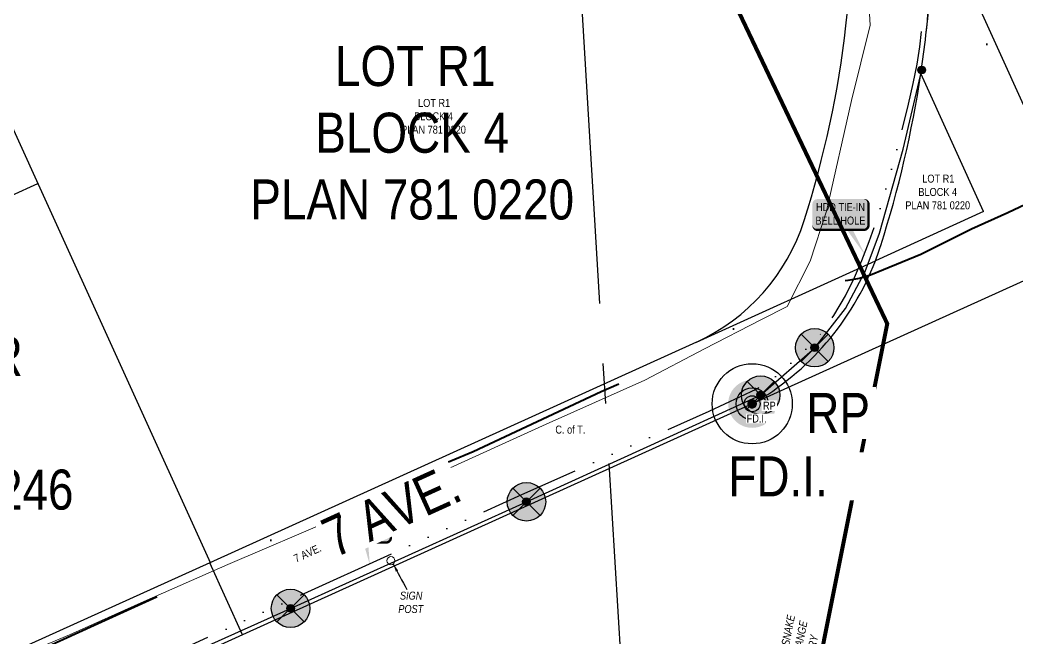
# Model space of a CAD drawing. Extents: x 312545 to 320442, y 5540407 to 5546054.
# Drawn here: x 316339.9 to 316589, y 5541455.7 to 5541610.1 of the extents above; entities that cross this region are included whole.
import ezdxf

# ---------------------------------------------------------------- set-up
doc = ezdxf.new("R2010")
doc.units = 0
doc.header["$LTSCALE"] = 5
for name, pattern in [('COOP2', [10, 5, -1, 0, -1, 0, -1, 0, -1, 0, -1]), ('DASHDOT', [25.4, 12.7, -6.35, 0, -6.35]), ('DASHDOT2', [12.7, 6.35, -3.175, 0, -3.175]), ('foc-QUARTERLINE', [33, 25, -3, 2, -3])]:
    doc.linetypes.add(name, pattern=pattern)
for name, color, linetype in [('35', 37, 'Continuous'), ('AS-POWER', 104, 'foc-POWER'), ('AS-POWER-EXISTING-PP', 72, 'Continuous'), ('AS-POWER-EXISTING-PP-1000', 72, 'Continuous'), ('AS-WILDLIFE', 131, 'DASHDOT2'), ('AS-WILDLIFE-1000', 131, 'DASHDOT2'), ('L-1', 7, 'Continuous'), ('L-MON', 1, 'Continuous'), ('L-MON-1000', 1, 'Continuous'), ('L-QSEC', 8, 'foc-QUARTERLINE'), ('L-ROAD-T', 7, 'Continuous'), ('L-ROAD-T-1000', 7, 'Continuous'), ('L-TITLEDB', 4, 'Continuous'), ('L-TITLEDB-T', 4, 'Continuous'), ('L-TITLEDB-T-1000', 4, 'Continuous'), ('P-APEX RECON-LINE LIST-1000', 240, 'Continuous'), ('P-APEX RECON-URBAN', 30, 'COOP2')]:
    doc.layers.add(name, color=color, linetype=linetype)
for name, color, linetype, lineweight in [('AS-GENERAL', 48, 'Continuous', 18), ('AS-RECON EXISTING', 151, 'DASHDOT', 40), ('T-TEXT-1000', 48, 'Continuous', 18)]:
    doc.layers.add(name, color=color, linetype=linetype, lineweight=lineweight)
doc.layers.add('AS-WATER PIPE', color=7, linetype='foc-WATER', lineweight=9, true_color=0x8ac4ff)
doc.styles.add('1.8', font='ARIALN.TTF', dxfattribs={"height": 1.8})
doc.styles.add('100L', font='ARIALN.TTF', dxfattribs={"height": 11})
doc.styles.add('175L', font='ARIALN.TTF', dxfattribs={"height": 10})
doc.styles.add('80', font='ARIALN.TTF', dxfattribs={"height": 10})
doc.styles.add('foc-LtypeFont', font='ARIALN.TTF', dxfattribs={"height": 7.35})
doc.linetypes.add('foc-POWER', pattern='A,6,-1,["P",foc-LtypeFont,S=0.2,R=0,X=-0.625,Y=-0.75],-1.24,4', length=12.24)
doc.linetypes.add('foc-WATER', pattern='A,10,-1,["W",foc-LtypeFont,S=0.2,R=0,X=-0.425,Y=-0.75],-2', length=13)
doc.dimstyles.new('Compass 1 000', dxfattribs={"dimtxt": 1.8, "dimasz": 2, "dimexe": 0.2, "dimexo": 0.0625, "dimgap": 0.5, "dimtad": 0, "dimtih": 1, "dimtoh": 1, "dimzin": 0, "dimdsep": 46, "dimtxsty": '1.8', "dimcen": 0.1, "dimse1": 1, "dimse2": 1, "dimclrd": 256, "dimclrt": 256, "dimaunit": 1, "dimadec": 4, "dimazin": 0, "dimtfac": 0.06, "dimtofl": 0, "dimtmove": 0, "dimatfit": 0, "dimfxl": 0.2, "dimtolj": 1, "dimtzin": 0, "dimlwd": -1, "dimarcsym": 0})

# ---------------------------------------------------------------- blocks, each defined once
blk = doc.blocks.new('fdia')
at = {"color": 255, "const_width": 1}
blk.add_lwpolyline([(-0.5, 0, 1), (0.5, 0, 1)], format="xyb", close=True, dxfattribs=at)
blk = doc.blocks.new('Fdiaa')
blk.add_blockref('fdia', (0, 0))
blk = doc.blocks.new('fdib')
at = {"color": 1, "const_width": 1.6}
blk.add_lwpolyline([(-0.4, 0, 1), (0.4, 0, 1)], format="xyb", close=True, dxfattribs=at)
at = {"color": 1}
blk.add_circle((0, 0), 0.8, dxfattribs=at)
blk = doc.blocks.new('Fdibb')
blk.add_blockref('fdib', (0, 0))
blk = doc.blocks.new('fdicc')
for name in ['Fdibb', 'Fdiaa']:
    blk.add_blockref(name, (0, 0))
blk = doc.blocks.new('FDI')
blk.add_blockref('fdicc', (0, 0))
blk = doc.blocks.new('POWERPOLE')
h = blk.add_hatch(color=255)
edge = h.paths.add_edge_path()
edge.add_arc((0, 0), 0.96, 0, 360)
at = {"linetype": 'Continuous'}
for p, q in [((0.679, -0.679), (-0.679, 0.679)), ((-0.679, -0.679), (0.679, 0.679))]:
    blk.add_line(p, q, dxfattribs=at)
blk.add_circle((0, 0), 0.96, dxfattribs=at)
blk = doc.blocks.new('*U1857')
at = {"true_color": 0xffffa8}
h = blk.add_hatch(color=51, dxfattribs=at)
edge = h.paths.add_edge_path()
edge.add_line((-29, -20), (29, -20))
edge.add_arc((29, -14), 6, 270, 360)
edge.add_line((35, -14), (35, 12.5))
edge.add_arc((29, 12.5), 6, 0, 90)
edge.add_line((29, 18.5), (-29, 18.5))
edge.add_arc((-29, 12.5), 6, 90, 180)
edge.add_line((-35, 12.5), (-35, -14))
edge.add_arc((-29, -14), 6, 180, 270)
at = {"color": 240, "flags": 128}
blk.add_lwpolyline([(-29, -20, 3, 3, 0), (29, -20, 3, 3, 0.414214), (35, -14, 3, 3, 0), (35, 12.5, 3, 0, 0.414214), (29, 18.5, 0, 0, 0), (-29, 18.5, 0, 0, 0.414214), (-35, 12.5, 0, 0, 0), (-35, -14, 0, 3, 0.414214)], format="xyseb", close=True, dxfattribs=at)
for points in [[(-5.9, 16, 0, 10, 0), (0, 0, 5, 5, 0)], [(31.2, -52.1, 0, 10, 0), (0, 0, 5, 5, 0)]]:
    blk.add_lwpolyline(points, format="xyseb", dxfattribs=at)
at = {"color": 4, "style": '80'}
blk.add_attdef('OTHER_001', (-14.7, -5), '', height=10, dxfattribs=at)
blk = doc.blocks.new('*U1858')
at = {"true_color": 0xffffa8}
h = blk.add_hatch(color=51, dxfattribs=at)
edge = h.paths.add_edge_path()
edge.add_line((-29, -20), (29, -20))
edge.add_arc((29, -14), 6, 270, 360)
edge.add_line((35, -14), (35, 12.5))
edge.add_arc((29, 12.5), 6, 0, 90)
edge.add_line((29, 18.5), (-29, 18.5))
edge.add_arc((-29, 12.5), 6, 90, 180)
edge.add_line((-35, 12.5), (-35, -14))
edge.add_arc((-29, -14), 6, 180, 270)
at = {"color": 240, "flags": 128}
blk.add_lwpolyline([(-29, -20, 3, 3, 0), (29, -20, 3, 3, 0.414214), (35, -14, 3, 3, 0), (35, 12.5, 3, 0, 0.414214), (29, 18.5, 0, 0, 0), (-29, 18.5, 0, 0, 0.414214), (-35, 12.5, 0, 0, 0), (-35, -14, 0, 3, 0.414214)], format="xyseb", close=True, dxfattribs=at)
for points in [[(-5.9, 16, 0, 10, 0), (0, 0, 5, 5, 0)], [(8.7, -47.7, 0, 10, 0), (0, 0, 5, 5, 0)]]:
    blk.add_lwpolyline(points, format="xyseb", dxfattribs=at)
at = {"color": 4, "style": '80'}
blk.add_attdef('OTHER_001', (-14.7, -5), '', height=10, dxfattribs=at)

msp = doc.modelspace()

# ---------------------------------------------------------------- linework, layer by layer
at = {"layer": '35', "color": 3}
msp.add_circle((316522.816, 5541514.203), 10.003, dxfattribs=at)
at = {"layer": 'AS-GENERAL'}
msp.add_circle((316432.546, 5541475.024), 1, dxfattribs=at)
at = {"layer": 'AS-WILDLIFE', "const_width": 1, "flags": 128}
msp.add_lwpolyline([(316226.368, 5542227.49), (316556.556, 5541534.214), (316360.802, 5540555.104), (316516.816, 5540555.115), (316516.814, 5540580.109), (316541.808, 5540580.11), (316541.816, 5540455.547)], dxfattribs=at)
at = {"layer": 'L-1', "linetype": 'Continuous', "flags": 128}
msp.add_lwpolyline([(316564.957, 5541596.699, 0.0088514), (316566.233, 5541606.347)], format="xyb", dxfattribs=at)
at = {"layer": 'L-MON-1000', "color": 3}
msp.add_circle((316522.794, 5541514.205), 2, dxfattribs=at)
at = {"layer": 'L-QSEC', "flags": 128}
msp.add_lwpolyline([(316437.889, 5542322.845), (316494.209, 5541378.822)], dxfattribs=at)
at = {"layer": 'L-TITLEDB', "flags": 128}
for points in [[(316566.233, 5541606.347, 0.136134), (316557.506, 5541661.823)], [(316546.242, 5541608.646, 0.136165), (316539.183, 5541653.513)], [(316546.242, 5541608.646, 0.136165), (316539.183, 5541653.513)], [(316566.233, 5541606.347, 0.029478), (316568.002, 5541638.687)], [(316535.795, 5541559.968, 0.0489635), (316546.242, 5541608.646)], [(316535.795, 5541559.968, 0.0489635), (316546.242, 5541608.646)], [(316564.957, 5541596.699, 0.0088514), (316566.233, 5541606.347)], [(316554.94, 5541553.782, 0.0401404), (316564.957, 5541596.699)], [(316554.94, 5541553.782, 0.0401404), (316564.957, 5541596.699)], [(316508.866, 5541529.641, 0.2120639), (316535.795, 5541559.968)], [(316508.866, 5541529.641, 0.2120639), (316535.795, 5541559.968)], [(316553.587, 5541549.939, 0.0145408), (316554.94, 5541553.782)], [(316553.587, 5541549.939, 0.0145408), (316554.94, 5541553.782)]]:
    msp.add_lwpolyline(points, format="xyb", dxfattribs=at)
for points in [[(316607.139, 5541552.419), (316568.002, 5541638.687)], [(316324.222, 5541613.395), (316339.882, 5541578.98)], [(316324.222, 5541613.395), (316339.882, 5541578.98)], [(316580.606, 5541562.202), (316564.957, 5541596.699)], [(316580.606, 5541562.202), (316564.957, 5541596.699)], [(316339.882, 5541578.98), (316344.385, 5541569.086)], [(316339.882, 5541578.98), (316344.385, 5541569.086)], [(316285.016, 5541542.262), (316344.316, 5541569.236)], [(316344.385, 5541569.086), (316387.491, 5541474.375)], [(316344.385, 5541569.086), (316387.491, 5541474.375)], [(316580.606, 5541562.202), (316553.587, 5541549.939)], [(316580.606, 5541562.202), (316553.587, 5541549.939)], [(316607.139, 5541552.419), (316588.814, 5541544.112)], [(316508.866, 5541529.641), (316553.587, 5541549.939)], [(316387.32, 5541474.478), (316220.384, 5541399.041)], [(316387.32, 5541474.478), (316220.384, 5541399.041)], [(316395.505, 5541456.477), (316387.32, 5541474.478)], [(316395.505, 5541456.477), (316277.811, 5541403.121)]]:
    msp.add_lwpolyline(points, dxfattribs=at)

# ---------------------------------------------------------------- block references
at = {"layer": 'AS-POWER-EXISTING-PP', "xscale": 5.001580479999994, "yscale": 5.001580479999994, "zscale": 5.001580479999994}
for p in [(316538.436, 5541528.204), (316524.926, 5541516.374), (316466.416, 5541489.724), (316407.466, 5541463.104)]:
    msp.add_blockref('POWERPOLE', p, dxfattribs=at)
at = {"layer": 'AS-POWER-EXISTING-PP-1000', "xscale": 0.9996840038851079, "yscale": 0.9996840038851079, "zscale": 0.9996840038851079}
for p in [(316565.141, 5541597.59), (316538.409, 5541528.202), (316524.904, 5541516.375), (316466.412, 5541489.734), (316407.481, 5541463.122)]:
    msp.add_blockref('POWERPOLE', p, dxfattribs=at)
at = {"layer": 'L-MON', "xscale": 5.001580479999994, "yscale": 5.001580479999994, "zscale": 5.001580479999994}
msp.add_blockref('FDI', (316522.816, 5541514.203), dxfattribs=at)
at = {"layer": 'L-MON-1000'}
msp.add_blockref('FDI', (316522.794, 5541514.205), dxfattribs=at)
at = {"layer": 'P-APEX RECON-LINE LIST-1000'}
ref = msp.add_blockref('*U1857', (316544.87, 5541561.643), dxfattribs=dict(at, xscale=0.2000000000000001, yscale=0.2000000000000001, zscale=0.2000000000000001))
ref.add_attrib('OTHER_001', 'HDD TIE-IN', (316538.77, 5541562.344), dxfattribs={"layer": '0', "color": 4, "height": 2, "style": '80'})
ref.add_attrib('OTHER_002', 'BELL HOLE', (316538.606, 5541558.975), dxfattribs={"layer": '0', "color": 4, "height": 2, "style": '80'})
ref = msp.add_blockref('*U1858', (316425.54, 5541483.553), dxfattribs=dict(at, xscale=0.2000000000000001, yscale=0.2000000000000001, zscale=0.2000000000000001))
ref.add_attrib('OTHER_001', 'HDD TIE-IN', (316419.44, 5541484.255), dxfattribs={"layer": '0', "color": 4, "height": 2, "style": '80'})
ref.add_attrib('OTHER_002', 'BELL HOLE', (316419.277, 5541480.886), dxfattribs={"layer": '0', "color": 4, "height": 2, "style": '80'})

# ---------------------------------------------------------------- texts
at = {"layer": 'AS-WILDLIFE-1000', "insert": (316527.575, 5541441.595), "char_height": 1.99888, "attachment_point": 1, "rotation": 78.6939, "style": '100L'}
msp.add_mtext_dynamic_manual_height_columns('\\pi0.091122;{\\fArial Narrow|b0|i1|c0|p34;SENSITIVE SNAKE\\P\\pi0.91876;SPECIES RANGE\\P\\pi3.6812;BOUNDARY}', width=20.4806, gutter_width=55, heights=[0], dxfattribs=at)
at = {"layer": 'L-TITLEDB-T', "char_height": 10, "attachment_point": 1, "style": '175L'}
for s, width, gutter_width, heights, insert in [('\\pi27.607;LOT R1\\P\\pi22.703;BLOCK 4\\P\\pi6.4713;PLAN 781 0220', 92.38333, 100, [47.551], (316390.962, 5541603.587)), ('\\pi18.677;LOT 31MR\\P\\pi22.712;BLOCK 4\\P\\pi6.4707;PLAN 951 1246', 92.40249, 196.736, [46.55], (316265.904, 5541531.119))]:
    msp.add_mtext_dynamic_manual_height_columns(s, width=width, gutter_width=gutter_width, heights=heights, dxfattribs=dict(at, insert=insert))
at = {"layer": 'L-TITLEDB-T-1000', "char_height": 1.99937, "attachment_point": 1, "style": '175L'}
for s, width, heights, insert in [('\\pi4.8778;LOT R1\\P\\pi3.8972;BLOCK 4\\P\\pi0.65199;PLAN 781 0220', 17.18709, [9.553], (316434.455, 5541590.352)), ('\\pi4.8778;LOT R1\\P\\pi3.8972;BLOCK 4\\P\\pi0.65199;PLAN 781 0220', 17.18709, [9.553], (316560.426, 5541571.455)), ('\\pi2.7015;C. of T.', 12.6081, [0], (316470.933, 5541508.764))]:
    msp.add_mtext_dynamic_manual_height_columns(s, width=width, gutter_width=100, heights=heights, dxfattribs=dict(at, insert=insert))
at = {"layer": 'T-TEXT-1000', "insert": (316434.327, 5541467.291), "char_height": 1.99937, "attachment_point": 1, "style": '175L'}
msp.add_mtext_dynamic_manual_height_columns('\\pi0.48222;{\\fArial Narrow|b0|i1|c0|p34;SIGN\\P\\pi0.066255;POST}', width=6.4743, gutter_width=10, heights=[0], dxfattribs=at)

# ---------------------------------------------------------------- leaders
at = {"layer": 'T-TEXT-1000', "path_type": 1}
msp.add_leader([(316433.135, 5541474.216), (316436.493, 5541467.843)], dimstyle='Compass 1 000', override={"dimgap": 0.5, "dimtad": 0}, dxfattribs=at)

# ---------------------------------------------------------------- next in the draw order: texts
at = {"layer": 'L-ROAD-T-1000', "insert": (316408.05, 5541476.339), "char_height": 1.9989, "attachment_point": 1, "rotation": 24.38715, "style": '175L', "bg_fill": 3, "box_fill_scale": 1.1, "bg_fill_color": 256, "bg_fill_transparency": 0}
msp.add_mtext_dynamic_manual_height_columns('7 AVE.', width=6.952, gutter_width=100, heights=[0], dxfattribs=at)

# ---------------------------------------------------------------- next in the draw order: linework, layer by layer
at = {"layer": 'AS-POWER', "flags": 128}
msp.add_lwpolyline([(316235.303, 5541379.222), (316268.216, 5541399.604), (316290.646, 5541410.694), (316348.656, 5541436.674), (316407.466, 5541463.104), (316466.416, 5541489.724), (316524.926, 5541516.374), (316538.436, 5541528.204), (316546.148, 5541538.012), (316551.013, 5541547.262), (316554.611, 5541556.798), (316560.537, 5541577.809), (316565.176, 5541597.614)], dxfattribs=at)
at = {"layer": 'AS-RECON EXISTING', "flags": 128}
msp.add_lwpolyline([(316542.306, 5541690.908), (316543.953, 5541687.172), (316546.75, 5541680.381), (316551.227, 5541671.145), (316556.172, 5541659.314), (316562.938, 5541645.141), (316566.806, 5541635.837), (316571.286, 5541625.656), (316575.618, 5541616.363), (316581.091, 5541604.756), (316587.525, 5541590.403), (316592.257, 5541580.102), (316595.027, 5541573.564), (316596.685, 5541568.14), (316596.241, 5541567.202), (316595.157, 5541566.276), (316593.948, 5541565.302), (316586.644, 5541561.92), (316577.636, 5541557.792), (316564.962, 5541551.49), (316555.654, 5541547.636), (316552.393, 5541546.36), (316549.63, 5541545.533), (316546.677, 5541544.966), (316540.62, 5541544.321), (316537.14, 5541543.65), (316533.938, 5541543.594), (316532.866, 5541543.924), (316529.664, 5541542.056), (316524.426, 5541537.188), (316521.116, 5541534.827), (316514.847, 5541530.791), (316502.096, 5541524.696), (316485.106, 5541517.205), (316453.134, 5541502.173), (316436.401, 5541495.194), (316416.559, 5541486.517), (316398.126, 5541478.126), (316374.017, 5541465.934), (316358.392, 5541458.869), (316337.656, 5541449.386), (316320.389, 5541441.198), (316303.931, 5541434.407), (316283.006, 5541424.992), (316267.769, 5541417.703), (316251.056, 5541409.746), (316235.262, 5541402.431), (316225.864, 5541398.47), (316208.57, 5541391.672), (316204.11, 5541389.626), (316191.454, 5541383.657), (316173.119, 5541375.215), (316167.433, 5541372.75), (316165.371, 5541372.116), (316160.326, 5541369.87), (316156.327, 5541368.086), (316152.549, 5541366.777), (316146.91, 5541363.769), (316142.879, 5541362.153), (316138.418, 5541361.315), (316125.032, 5541360.526), (316115.533, 5541359.974), (316099.931, 5541359.415), (316098.349, 5541359.1), (316096.68, 5541358.396), (316094.884, 5541356.374), (316094, 5541355.906), (316092.579, 5541355.747), (316091.973, 5541356.72), (316091.138, 5541357.878), (316090.118, 5541358.969), (316088.339, 5541359.114), (316086.36, 5541358.88), (316078.67, 5541358.191), (316076.506, 5541357.914), (316067.726, 5541357.18), (316061.867, 5541356.814), (316058.753, 5541356.741), (316056.113, 5541357.704), (316054.696, 5541358.909), (316052.543, 5541361.155), (316050.996, 5541363.698), (316049.538, 5541365.38), (316048.199, 5541366.766), (316045.918, 5541367.306), (316039.748, 5541368.44), (316037.034, 5541368.459), (316028.119, 5541367.956), (316018.101, 5541367.482)], dxfattribs=at)
at = {"layer": 'L-TITLEDB', "flags": 128}
for points in [[(316508.866, 5541529.641), (316387.32, 5541474.478)], [(316508.866, 5541529.641), (316387.32, 5541474.478)], [(316522.81, 5541514.189), (316395.505, 5541456.477)], [(316522.81, 5541514.189), (316395.505, 5541456.477)]]:
    msp.add_lwpolyline(points, dxfattribs=at)
at = {"layer": 'P-APEX RECON-URBAN', "flags": 128}
msp.add_lwpolyline([(316232.602, 5541377.094), (316232.601, 5541377.112), (316232.403, 5541378.423), (316231.608, 5541380.081), (316270.904, 5541404.28), (316289.187, 5541412.51), (316347.907, 5541438.043), (316360.68, 5541444.004), (316465.235, 5541491.549), (316512.047, 5541512.383), (316523.785, 5541517.9), (316526.588, 5541519.384), (316530.912, 5541522.907), (316535.065, 5541526.81), (316537.351, 5541528.869), (316539.84, 5541531.566), (316543.204, 5541536.238), (316546.159, 5541541.176), (316548.408, 5541545.777), (316550.164, 5541549.998), (316552.072, 5541554.71), (316553.422, 5541558.748), (316555.074, 5541563.974), (316556.472, 5541568.807), (316558.077, 5541574.46), (316559.392, 5541579.2), (316561.891, 5541589.073), (316563.062, 5541594.202), (316563.987, 5541599.065), (316564.721, 5541603.354), (316565.267, 5541608.476), (316565.596, 5541613.167), (316565.777, 5541617.753), (316565.691, 5541622.473), (316565.316, 5541628.033), (316564.51, 5541633.03), (316563.415, 5541638.033), (316562.157, 5541642.217), (316560.284, 5541647.847), (316554.945, 5541659.023), (316545.719, 5541679.713), (316538.83, 5541694.021)], dxfattribs=at)

# ---------------------------------------------------------------- next in the draw order: texts
at = {"layer": '35', "color": 3, "insert": (316544.293, 5541511.911), "char_height": 10.0032, "attachment_point": 5, "style": '80', "bg_fill": 3, "box_fill_scale": 1.15, "bg_fill_color": 256, "bg_fill_transparency": 0}
msp.add_mtext('RP', dxfattribs=at)

# ---------------------------------------------------------------- next in the draw order: linework, layer by layer
at = {"layer": 'AS-WATER PIPE', "flags": 128}
msp.add_lwpolyline([(316208.703, 5541395.931), (316214.842, 5541398.537), (316222.67, 5541401.669), (316239.986, 5541408.755), (316250.846, 5541413.292), (316287.435, 5541428.28), (316318.029, 5541441.641), (316338.377, 5541450.693), (316352.266, 5541456.514), (316370.845, 5541464.815), (316391.81, 5541474.084), (316418.669, 5541485.569), (316445.561, 5541497.42), (316471.355, 5541509.147), (316495.957, 5541520.077), (316510.934, 5541527.918), (316525.104, 5541535.257), (316531.567, 5541538.473), (316537.297, 5541549.825), (316541.339, 5541562.346), (316547.602, 5541589.954), (316552.26, 5541608.794), (316551.572, 5541621.668), (316545.386, 5541645.367), (316517.234, 5541712.502), (316513.183, 5541720.513)], dxfattribs=at)
at = {"layer": 'L-TITLEDB', "flags": 128}
msp.add_lwpolyline([(316522.81, 5541514.189, 0.1733726), (316553.587, 5541549.939)], format="xyb", dxfattribs=at)
msp.add_lwpolyline([(316588.814, 5541544.112), (316522.81, 5541514.189)], dxfattribs=at)

# ---------------------------------------------------------------- next in the draw order: texts
at = {"layer": 'L-MON', "insert": (316516.861, 5541501.091), "char_height": 10.0032, "attachment_point": 1, "style": '175L', "bg_fill": 3, "box_fill_scale": 1.1, "bg_fill_color": 256, "bg_fill_transparency": 0}
msp.add_mtext_dynamic_manual_height_columns('FD.I.', width=49.85267, gutter_width=50, heights=[0], dxfattribs=at)
at = {"layer": 'L-MON-1000', "color": 3, "insert": (316527.088, 5541513.747), "char_height": 2, "attachment_point": 5, "style": '80', "bg_fill": 3, "box_fill_scale": 1.15, "bg_fill_color": 256, "bg_fill_transparency": 0}
msp.add_mtext('RP', dxfattribs=at)
at = {"layer": 'L-ROAD-T', "insert": (316414.354, 5541484.753), "char_height": 9.9976, "attachment_point": 1, "rotation": 24.38715, "style": '175L', "bg_fill": 3, "box_fill_scale": 1.1, "bg_fill_color": 256, "bg_fill_transparency": 0}
msp.add_mtext_dynamic_manual_height_columns('7 AVE.', width=34.75999, gutter_width=100, heights=[0], dxfattribs=at)

# ---------------------------------------------------------------- next in the draw order: texts
at = {"layer": 'L-MON-1000', "insert": (316521.435, 5541511.531), "char_height": 2, "attachment_point": 1, "style": '175L', "bg_fill": 3, "box_fill_scale": 1.1, "bg_fill_color": 256, "bg_fill_transparency": 0}
msp.add_mtext_dynamic_manual_height_columns('FD.I.', width=9.88085, gutter_width=50, heights=[0], dxfattribs=at)

doc.saveas('drawing.dxf')
